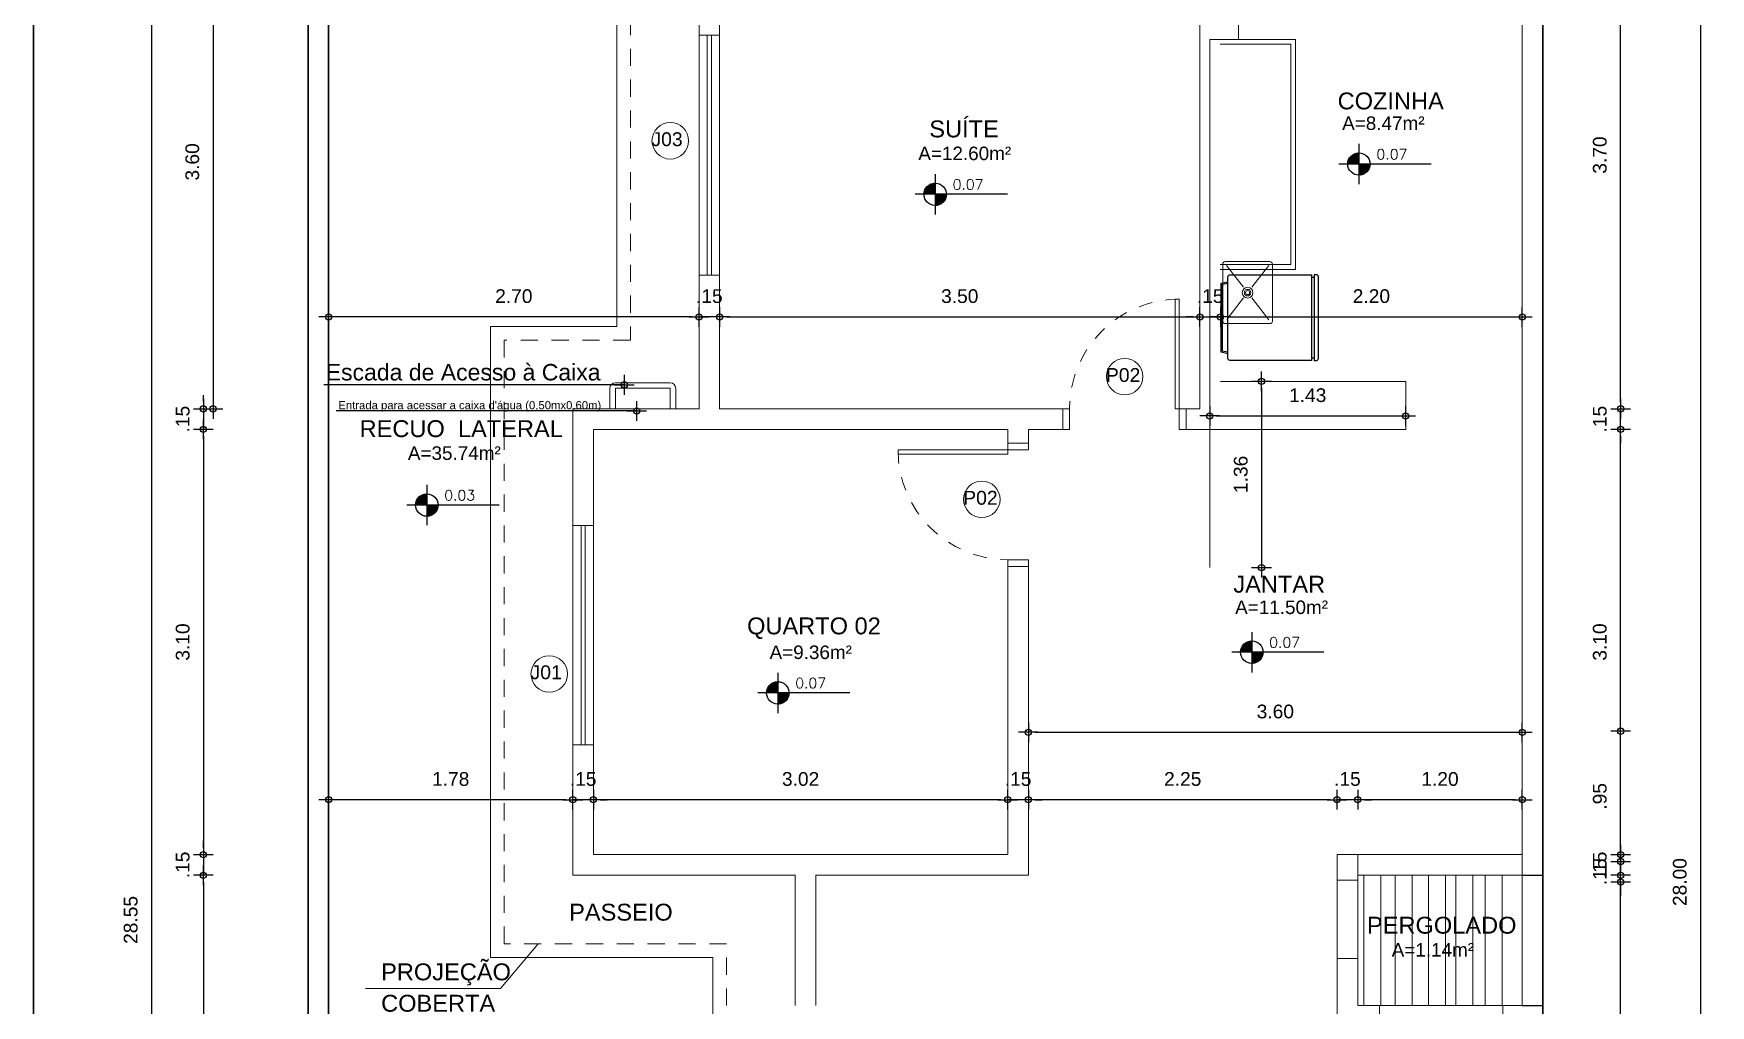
# Model space of a CAD drawing. Header units: millimetres. Extents: x 1345 to 2117, y 1214 to 1365.
# Drawn here: x 1540.12 to 1552.34, y 1279.62 to 1286.7 of the extents above; entities that cross this region are included whole.
import ezdxf

# ---------------------------------------------------------------- set-up
doc = ezdxf.new("R2010")
doc.units = ezdxf.units.MM
doc.header["$LTSCALE"] = 0.5
doc.linetypes.add('HIDDEN', pattern=[0.375, 0.25, -0.125])
doc.linetypes.add('HIDDEN2', pattern=[0.1875, 0.125, -0.0625])
for name, color, linetype in [('Cota', 8, 'Continuous'), ('COTAS', 7, 'Continuous'), ('COZINHA', 7, 'Continuous'), ('DIVERSOS', 4, 'Continuous'), ('ESQUADRIA', 3, 'Continuous'), ('MOBIL-I', 251, 'Continuous'), ('MÓVEIS', 7, 'Continuous'), ('parede', 2, 'Continuous'), ('PISO', 8, 'Continuous'), ('PORTAS', 3, 'Continuous'), ('PROJEÇÃO', 8, 'HIDDEN2'), ('texto pequeno', 3, 'Continuous'), ('TEXTO2', 3, 'Continuous'), ('TXT_0', 7, 'Continuous')]:
    doc.layers.add(name, color=color, linetype=linetype)
doc.layers.add('E-TXT-W', color=7, linetype='Continuous', lineweight=15)
doc.styles.add('ADITIVOCAD', font='ROMANS.shx')
doc.styles.add('SANSSERIF', font='sas_____.pfb', dxfattribs={"height": 1})
doc.styles.get("Standard").update_dxf_attribs({"font": 'arial.ttf'})
doc.dimstyles.new('ESCALA50', dxfattribs={"dimtxt": 0.1, "dimasz": 0.05, "dimexe": 0.18, "dimexo": 0.06, "dimgap": 0.1, "dimtad": 1, "dimzin": 4, "dimdsep": 46, "dimtxsty": 'Standard', "dimblk": 'BOLA', "dimcen": -0.06, "dimse1": 1, "dimse2": 1, "dimclrd": 7, "dimclrt": 7, "dimadec": 0, "dimazin": 0, "dimtfac": 1, "dimtix": 1, "dimtmove": 0, "dimatfit": 3, "dimldrblk": 'BOLA', "dimfxl": 0, "dimtolj": 1, "dimtzin": 4, "dimarcsym": 0})

# ---------------------------------------------------------------- blocks, each defined once
blk = doc.blocks.new('ADC_MCOZ_03')
for p, q in [((-0.294, -0.66), (-0.294, -0.68)), ((0.294, -0.66), (0.294, -0.68))]:
    blk.add_line(p, q)
for points in [[(-0.263, -0.05), (-0.252, 0), (0.252, 0), (0.262, -0.05)], [(-0.252, -0.05), (-0.244, -0.01), (0.244, -0.01), (0.252, -0.05)]]:
    blk.add_lwpolyline(points)
for points in [[(0.298, -0.05, -0.414214), (0.312, -0.064), (0.312, -0.66), (-0.312, -0.66), (-0.312, -0.064, -0.414214), (-0.298, -0.05)], [(-0.312, -0.68), (-0.312, -0.696, 0.414214), (-0.298, -0.71), (0.298, -0.71, 0.414214), (0.312, -0.696), (0.312, -0.68)]]:
    blk.add_lwpolyline(points, format="xyb", close=True)
blk = doc.blocks.new('Adc_nivelpl')
h = blk.add_hatch()
h.set_pattern_fill('_U', color=256, scale=0.005, angle=45, style=0, double=1)
h.set_pattern_definition([(45, (-5.8772514, -3.5161936), (-0.003535534, 0.003535534), []), (135, (-5.8772514, -3.5161936), (-0.003535534, -0.003535534), [])])
h.paths.add_polyline_path([(0.195, -0.087, 0.414214), (0.087, -0.195), (0.195, -0.195)])
h.paths.add_polyline_path([(0.195, -0.195), (0.195, -0.304, 0.414214), (0.304, -0.195)])
for p, q in [((0.195, 0), (0.195, -0.391)), ((0.896, -0.195), (0, -0.195))]:
    blk.add_line(p, q)
blk.add_circle((0.195, -0.195), 0.109)
at = {"flags": 8}
blk.add_attdef('NIVEL', (0.364, -0.15), '', height=0.1, dxfattribs=at)
blk = doc.blocks.new('BOLA')
for p, q in [((-1.44, 0), (1.44, 0)), ((0, -1.44), (0, 1.44))]:
    blk.add_line(p, q)
blk.add_circle((0, 0), 0.452)
blk = doc.blocks.new('*D260')
at = {"layer": 'Cota', "color": 7, "lineweight": -2, "transparency": 16777216}
blk.add_line((1551.686, 1284.016), (1551.686, 1287.616), dxfattribs=at)
at = {"layer": 'Defpoints', "color": 0, "transparency": 16777216}
for p in [(1548.77, 1287.666), (1551.686, 1287.666), (1548.77, 1283.966)]:
    blk.add_point(p, dxfattribs=at)
at = {"layer": 'Cota', "color": 7, "lineweight": -2, "transparency": 16777216, "xscale": 0.05, "yscale": 0.05, "zscale": 0.05}
for p, rotation in [((1551.686, 1287.666), 90), ((1551.686, 1283.966), 270)]:
    blk.add_blockref('BOLA', p, dxfattribs=dict(at, rotation=rotation))
at = {"layer": 'Cota', "color": 7, "transparency": 16777216, "insert": (1551.535, 1285.816), "char_height": 0.1, "attachment_point": 5, "rotation": 90}
blk.add_mtext('\\A1;3.70', dxfattribs=at)
blk = doc.blocks.new('*D261')
at = {"layer": 'Cota', "color": 7, "lineweight": -2, "transparency": 16777216}
for p, q in [((1551.686, 1284.016), (1551.686, 1284.066)), ((1551.686, 1283.816), (1551.686, 1283.966)), ((1551.686, 1283.766), (1551.686, 1283.716))]:
    blk.add_line(p, q, dxfattribs=at)
at = {"layer": 'Defpoints', "color": 0, "transparency": 16777216}
for p in [(1548.52, 1283.966), (1551.686, 1283.966), (1548.52, 1283.816)]:
    blk.add_point(p, dxfattribs=at)
at = {"layer": 'Cota', "color": 7, "lineweight": -2, "transparency": 16777216, "xscale": 0.05, "yscale": 0.05, "zscale": 0.05}
for p, rotation in [((1551.686, 1283.966), 270), ((1551.686, 1283.816), 90)]:
    blk.add_blockref('BOLA', p, dxfattribs=dict(at, rotation=rotation))
at = {"layer": 'Cota', "color": 7, "transparency": 16777216, "insert": (1551.535, 1283.891), "char_height": 0.1, "attachment_point": 5, "rotation": 90}
blk.add_mtext('\\A1;.15', dxfattribs=at)
blk = doc.blocks.new('*D228')
at = {"layer": 'Cota', "color": 7, "lineweight": -2, "transparency": 16777216}
blk.add_line((1551.686, 1280.716), (1551.686, 1281.566), dxfattribs=at)
at = {"layer": 'Defpoints', "color": 0, "transparency": 16777216}
for p in [(1550.97, 1281.616), (1551.686, 1281.616), (1550.97, 1280.666)]:
    blk.add_point(p, dxfattribs=at)
at = {"layer": 'Cota', "color": 7, "lineweight": -2, "transparency": 16777216, "xscale": 0.05, "yscale": 0.05, "zscale": 0.05}
for p, rotation in [((1551.686, 1281.616), 90), ((1551.686, 1280.666), 270)]:
    blk.add_blockref('BOLA', p, dxfattribs=dict(at, rotation=rotation))
at = {"layer": 'Cota', "color": 7, "transparency": 16777216, "insert": (1551.535, 1281.141), "char_height": 0.1, "attachment_point": 5, "rotation": 90}
blk.add_mtext('\\A1;.95', dxfattribs=at)
blk = doc.blocks.new('*D229')
at = {"layer": 'Cota', "color": 7, "lineweight": -2, "transparency": 16777216}
for p, q in [((1551.686, 1280.716), (1551.686, 1280.766)), ((1551.686, 1280.516), (1551.686, 1280.666)), ((1551.686, 1280.466), (1551.686, 1280.416))]:
    blk.add_line(p, q, dxfattribs=at)
at = {"layer": 'Defpoints', "color": 0, "transparency": 16777216}
for p in [(1550.97, 1280.666), (1551.686, 1280.666), (1550.97, 1280.516)]:
    blk.add_point(p, dxfattribs=at)
at = {"layer": 'Cota', "color": 7, "lineweight": -2, "transparency": 16777216, "xscale": 0.05, "yscale": 0.05, "zscale": 0.05}
for p, rotation in [((1551.686, 1280.666), 270), ((1551.686, 1280.516), 90)]:
    blk.add_blockref('BOLA', p, dxfattribs=dict(at, rotation=rotation))
at = {"layer": 'Cota', "color": 7, "transparency": 16777216, "insert": (1551.535, 1280.591), "char_height": 0.1, "attachment_point": 5, "rotation": 90}
blk.add_mtext('\\A1;.15', dxfattribs=at)
blk = doc.blocks.new('*D262')
at = {"layer": 'Cota', "color": 7, "lineweight": -2, "transparency": 16777216}
blk.add_line((1551.686, 1277.116), (1551.686, 1280.466), dxfattribs=at)
at = {"layer": 'Defpoints', "color": 0, "transparency": 16777216}
for p in [(1550.97, 1280.516), (1551.686, 1280.516), (1550.97, 1277.066)]:
    blk.add_point(p, dxfattribs=at)
at = {"layer": 'Cota', "color": 7, "lineweight": -2, "transparency": 16777216, "xscale": 0.05, "yscale": 0.05, "zscale": 0.05}
for p, rotation in [((1551.686, 1280.516), 90), ((1551.686, 1277.066), 270)]:
    blk.add_blockref('BOLA', p, dxfattribs=dict(at, rotation=rotation))
at = {"layer": 'Cota', "color": 7, "transparency": 16777216, "insert": (1551.535, 1278.791), "char_height": 0.1, "attachment_point": 5, "rotation": 90}
blk.add_mtext('\\A1;3.45', dxfattribs=at)
blk = doc.blocks.new('*D265')
at = {"layer": 'COTAS', "color": 7, "lineweight": -2, "transparency": 16777216}
blk.add_line((1549.069, 1284.116), (1549.069, 1282.859), dxfattribs=at)
at = {"layer": 'Defpoints', "color": 0, "transparency": 16777216}
for p in [(1548.77, 1284.166), (1548.692, 1282.809), (1549.069, 1282.809)]:
    blk.add_point(p, dxfattribs=at)
at = {"layer": 'COTAS', "color": 7, "lineweight": -2, "transparency": 16777216, "xscale": 0.05, "yscale": 0.05, "zscale": 0.05}
for p, rotation in [((1549.069, 1284.166), 90), ((1549.069, 1282.809), 270)]:
    blk.add_blockref('BOLA', p, dxfattribs=dict(at, rotation=rotation))
at = {"layer": 'COTAS', "color": 7, "lineweight": 15, "transparency": 16777216, "insert": (1548.918, 1283.488), "char_height": 0.1, "attachment_point": 5, "rotation": 90}
blk.add_mtext('\\A1;1.36', dxfattribs=at)
blk = doc.blocks.new('*D266')
at = {"layer": 'COTAS', "color": 7, "lineweight": -2, "transparency": 16777216}
blk.add_line((1548.742, 1283.914), (1550.07, 1283.914), dxfattribs=at)
at = {"layer": 'Defpoints', "color": 0, "transparency": 16777216}
for p in [(1550.12, 1283.914), (1550.12, 1283.816), (1548.692, 1282.809)]:
    blk.add_point(p, dxfattribs=at)
at = {"layer": 'COTAS', "color": 7, "lineweight": -2, "transparency": 16777216, "xscale": 0.05, "yscale": 0.05, "zscale": 0.05, "rotation": 180}
blk.add_blockref('BOLA', (1548.692, 1283.914), dxfattribs=at)
at = {"layer": 'COTAS', "color": 7, "lineweight": -2, "transparency": 16777216, "xscale": 0.05, "yscale": 0.05, "zscale": 0.05}
blk.add_blockref('BOLA', (1550.12, 1283.914), dxfattribs=at)
at = {"layer": 'COTAS', "color": 7, "lineweight": 15, "transparency": 16777216, "insert": (1549.406, 1284.065), "char_height": 0.1, "attachment_point": 5}
blk.add_mtext('\\A1;1.43', dxfattribs=at)
blk = doc.blocks.new('*D238')
at = {"layer": 'Cota', "color": 7, "lineweight": -2, "transparency": 16777216}
blk.add_line((1541.428, 1287.516), (1541.428, 1284.016), dxfattribs=at)
at = {"layer": 'Defpoints', "color": 0, "transparency": 16777216}
for p in [(1544.753, 1287.566), (1541.428, 1283.966), (1543.683, 1283.966)]:
    blk.add_point(p, dxfattribs=at)
at = {"layer": 'Cota', "color": 7, "lineweight": -2, "transparency": 16777216, "xscale": 0.05, "yscale": 0.05, "zscale": 0.05}
for p, rotation in [((1541.428, 1287.566), 90), ((1541.428, 1283.966), 270)]:
    blk.add_blockref('BOLA', p, dxfattribs=dict(at, rotation=rotation))
at = {"layer": 'Cota', "color": 7, "transparency": 16777216, "insert": (1541.277, 1285.766), "char_height": 0.1, "attachment_point": 5, "rotation": 90}
blk.add_mtext('\\A1;3.60', dxfattribs=at)
blk = doc.blocks.new('*D239')
at = {"layer": 'Cota', "color": 7, "lineweight": -2, "transparency": 16777216}
for p, q in [((1541.358, 1284.016), (1541.358, 1284.066)), ((1541.358, 1283.966), (1541.358, 1283.816)), ((1541.358, 1283.766), (1541.358, 1283.716))]:
    blk.add_line(p, q, dxfattribs=at)
at = {"layer": 'Defpoints', "color": 0, "transparency": 16777216}
for p in [(1543.683, 1283.966), (1541.358, 1283.816), (1543.833, 1283.816)]:
    blk.add_point(p, dxfattribs=at)
at = {"layer": 'Cota', "color": 7, "lineweight": -2, "transparency": 16777216, "xscale": 0.05, "yscale": 0.05, "zscale": 0.05}
for p, rotation in [((1541.358, 1283.966), 270), ((1541.358, 1283.816), 90)]:
    blk.add_blockref('BOLA', p, dxfattribs=dict(at, rotation=rotation))
at = {"layer": 'Cota', "color": 7, "transparency": 16777216, "insert": (1541.207, 1283.891), "char_height": 0.1, "attachment_point": 5, "rotation": 90}
blk.add_mtext('\\A1;.15', dxfattribs=at)
blk = doc.blocks.new('*D240')
at = {"layer": 'Cota', "color": 7, "lineweight": -2, "transparency": 16777216}
blk.add_line((1541.358, 1283.766), (1541.358, 1280.766), dxfattribs=at)
at = {"layer": 'Defpoints', "color": 0, "transparency": 16777216}
for p in [(1543.833, 1283.816), (1541.358, 1280.716), (1543.833, 1280.716)]:
    blk.add_point(p, dxfattribs=at)
at = {"layer": 'Cota', "color": 7, "lineweight": -2, "transparency": 16777216, "xscale": 0.05, "yscale": 0.05, "zscale": 0.05}
for p, rotation in [((1541.358, 1283.816), 90), ((1541.358, 1280.716), 270)]:
    blk.add_blockref('BOLA', p, dxfattribs=dict(at, rotation=rotation))
at = {"layer": 'Cota', "color": 7, "transparency": 16777216, "insert": (1541.207, 1282.266), "char_height": 0.1, "attachment_point": 5, "rotation": 90}
blk.add_mtext('\\A1;3.10', dxfattribs=at)
blk = doc.blocks.new('*D241')
at = {"layer": 'Cota', "color": 7, "lineweight": -2, "transparency": 16777216}
for p, q in [((1541.358, 1280.766), (1541.358, 1280.816)), ((1541.358, 1280.716), (1541.358, 1280.566)), ((1541.358, 1280.516), (1541.358, 1280.466))]:
    blk.add_line(p, q, dxfattribs=at)
at = {"layer": 'Defpoints', "color": 0, "transparency": 16777216}
for p in [(1543.833, 1280.716), (1541.358, 1280.566), (1543.683, 1280.566)]:
    blk.add_point(p, dxfattribs=at)
at = {"layer": 'Cota', "color": 7, "lineweight": -2, "transparency": 16777216, "xscale": 0.05, "yscale": 0.05, "zscale": 0.05}
for p, rotation in [((1541.358, 1280.716), 270), ((1541.358, 1280.566), 90)]:
    blk.add_blockref('BOLA', p, dxfattribs=dict(at, rotation=rotation))
at = {"layer": 'Cota', "color": 7, "transparency": 16777216, "insert": (1541.207, 1280.641), "char_height": 0.1, "attachment_point": 5, "rotation": 90}
blk.add_mtext('\\A1;.15', dxfattribs=at)
blk = doc.blocks.new('*D242')
at = {"layer": 'Cota', "color": 7, "lineweight": -2, "transparency": 16777216}
blk.add_line((1541.358, 1280.516), (1541.358, 1277.116), dxfattribs=at)
at = {"layer": 'Defpoints', "color": 0, "transparency": 16777216}
for p in [(1543.683, 1280.566), (1541.358, 1277.066), (1545.453, 1277.066)]:
    blk.add_point(p, dxfattribs=at)
at = {"layer": 'Cota', "color": 7, "lineweight": -2, "transparency": 16777216, "xscale": 0.05, "yscale": 0.05, "zscale": 0.05}
for p, rotation in [((1541.358, 1280.566), 90), ((1541.358, 1277.066), 270)]:
    blk.add_blockref('BOLA', p, dxfattribs=dict(at, rotation=rotation))
at = {"layer": 'Cota', "color": 7, "transparency": 16777216, "insert": (1541.207, 1278.816), "char_height": 0.1, "attachment_point": 5, "rotation": 90}
blk.add_mtext('\\A1;3.50', dxfattribs=at)
blk = doc.blocks.new('*D284')
at = {"layer": 'Cota', "color": 7, "lineweight": -2, "transparency": 16777216}
blk.add_line((1550.92, 1281.116), (1549.82, 1281.116), dxfattribs=at)
at = {"layer": 'Defpoints', "color": 0, "transparency": 16777216}
for p in [(1549.77, 1281.116), (1549.77, 1280.716), (1550.97, 1280.716)]:
    blk.add_point(p, dxfattribs=at)
at = {"layer": 'Cota', "color": 7, "lineweight": -2, "transparency": 16777216, "xscale": 0.05, "yscale": 0.05, "zscale": 0.05, "rotation": 180}
blk.add_blockref('BOLA', (1549.77, 1281.116), dxfattribs=at)
at = {"layer": 'Cota', "color": 7, "lineweight": -2, "transparency": 16777216, "xscale": 0.05, "yscale": 0.05, "zscale": 0.05}
blk.add_blockref('BOLA', (1550.97, 1281.116), dxfattribs=at)
at = {"layer": 'Cota', "color": 7, "transparency": 16777216, "insert": (1550.37, 1281.267), "char_height": 0.1, "attachment_point": 5}
blk.add_mtext('\\A1;1.20', dxfattribs=at)
blk = doc.blocks.new('*D285')
at = {"layer": 'Cota', "color": 7, "lineweight": -2, "transparency": 16777216}
for p, q in [((1549.57, 1281.116), (1549.52, 1281.116)), ((1549.77, 1281.116), (1549.62, 1281.116)), ((1549.82, 1281.116), (1549.87, 1281.116))]:
    blk.add_line(p, q, dxfattribs=at)
at = {"layer": 'Defpoints', "color": 0, "transparency": 16777216}
for p in [(1549.62, 1281.116), (1549.62, 1280.716), (1549.77, 1280.716)]:
    blk.add_point(p, dxfattribs=at)
at = {"layer": 'Cota', "color": 7, "lineweight": -2, "transparency": 16777216, "xscale": 0.05, "yscale": 0.05, "zscale": 0.05}
blk.add_blockref('BOLA', (1549.62, 1281.116), dxfattribs=at)
at = {"layer": 'Cota', "color": 7, "lineweight": -2, "transparency": 16777216, "xscale": 0.05, "yscale": 0.05, "zscale": 0.05, "rotation": 180}
blk.add_blockref('BOLA', (1549.77, 1281.116), dxfattribs=at)
at = {"layer": 'Cota', "color": 7, "transparency": 16777216, "insert": (1549.695, 1281.267), "char_height": 0.1, "attachment_point": 5}
blk.add_mtext('\\A1;.15', dxfattribs=at)
blk = doc.blocks.new('*D286')
at = {"layer": 'Cota', "color": 7, "lineweight": -2, "transparency": 16777216}
blk.add_line((1549.57, 1281.116), (1547.42, 1281.116), dxfattribs=at)
at = {"layer": 'Defpoints', "color": 0, "transparency": 16777216}
for p in [(1547.37, 1281.116), (1549.62, 1280.716), (1547.37, 1280.566)]:
    blk.add_point(p, dxfattribs=at)
at = {"layer": 'Cota', "color": 7, "lineweight": -2, "transparency": 16777216, "xscale": 0.05, "yscale": 0.05, "zscale": 0.05, "rotation": 180}
blk.add_blockref('BOLA', (1547.37, 1281.116), dxfattribs=at)
at = {"layer": 'Cota', "color": 7, "lineweight": -2, "transparency": 16777216, "xscale": 0.05, "yscale": 0.05, "zscale": 0.05}
blk.add_blockref('BOLA', (1549.62, 1281.116), dxfattribs=at)
at = {"layer": 'Cota', "color": 7, "transparency": 16777216, "insert": (1548.495, 1281.267), "char_height": 0.1, "attachment_point": 5}
blk.add_mtext('\\A1;2.25', dxfattribs=at)
blk = doc.blocks.new('*D287')
at = {"layer": 'Cota', "color": 7, "lineweight": -2, "transparency": 16777216}
for p, q in [((1547.17, 1281.116), (1547.12, 1281.116)), ((1547.37, 1281.116), (1547.22, 1281.116)), ((1547.42, 1281.116), (1547.47, 1281.116))]:
    blk.add_line(p, q, dxfattribs=at)
at = {"layer": 'Defpoints', "color": 0, "transparency": 16777216}
for p in [(1547.22, 1281.116), (1547.22, 1280.716), (1547.37, 1280.566)]:
    blk.add_point(p, dxfattribs=at)
at = {"layer": 'Cota', "color": 7, "lineweight": -2, "transparency": 16777216, "xscale": 0.05, "yscale": 0.05, "zscale": 0.05}
blk.add_blockref('BOLA', (1547.22, 1281.116), dxfattribs=at)
at = {"layer": 'Cota', "color": 7, "lineweight": -2, "transparency": 16777216, "xscale": 0.05, "yscale": 0.05, "zscale": 0.05, "rotation": 180}
blk.add_blockref('BOLA', (1547.37, 1281.116), dxfattribs=at)
at = {"layer": 'Cota', "color": 7, "transparency": 16777216, "insert": (1547.295, 1281.267), "char_height": 0.1, "attachment_point": 5}
blk.add_mtext('\\A1;.15', dxfattribs=at)
blk = doc.blocks.new('*D288')
at = {"layer": 'Cota', "color": 7, "lineweight": -2, "transparency": 16777216}
blk.add_line((1547.17, 1281.116), (1544.25, 1281.116), dxfattribs=at)
at = {"layer": 'Defpoints', "color": 0, "transparency": 16777216}
for p in [(1544.2, 1281.116), (1544.2, 1280.716), (1547.22, 1280.716)]:
    blk.add_point(p, dxfattribs=at)
at = {"layer": 'Cota', "color": 7, "lineweight": -2, "transparency": 16777216, "xscale": 0.05, "yscale": 0.05, "zscale": 0.05, "rotation": 180}
blk.add_blockref('BOLA', (1544.2, 1281.116), dxfattribs=at)
at = {"layer": 'Cota', "color": 7, "lineweight": -2, "transparency": 16777216, "xscale": 0.05, "yscale": 0.05, "zscale": 0.05}
blk.add_blockref('BOLA', (1547.22, 1281.116), dxfattribs=at)
at = {"layer": 'Cota', "color": 7, "transparency": 16777216, "insert": (1545.71, 1281.267), "char_height": 0.1, "attachment_point": 5}
blk.add_mtext('\\A1;3.02', dxfattribs=at)
blk = doc.blocks.new('*D252')
at = {"layer": 'Cota', "color": 7, "lineweight": -2, "transparency": 16777216}
for p, q in [((1544, 1281.116), (1543.95, 1281.116)), ((1544.2, 1281.116), (1544.05, 1281.116)), ((1544.25, 1281.116), (1544.3, 1281.116))]:
    blk.add_line(p, q, dxfattribs=at)
at = {"layer": 'Defpoints', "color": 0, "transparency": 16777216}
for p in [(1544.05, 1281.116), (1544.2, 1280.716), (1544.05, 1280.566)]:
    blk.add_point(p, dxfattribs=at)
at = {"layer": 'Cota', "color": 7, "lineweight": -2, "transparency": 16777216, "xscale": 0.05, "yscale": 0.05, "zscale": 0.05}
blk.add_blockref('BOLA', (1544.05, 1281.116), dxfattribs=at)
at = {"layer": 'Cota', "color": 7, "lineweight": -2, "transparency": 16777216, "xscale": 0.05, "yscale": 0.05, "zscale": 0.05, "rotation": 180}
blk.add_blockref('BOLA', (1544.2, 1281.116), dxfattribs=at)
at = {"layer": 'Cota', "color": 7, "transparency": 16777216, "insert": (1544.125, 1281.267), "char_height": 0.1, "attachment_point": 5}
blk.add_mtext('\\A1;.15', dxfattribs=at)
blk = doc.blocks.new('*D253')
at = {"layer": 'Cota', "color": 7, "lineweight": -2, "transparency": 16777216}
blk.add_line((1544, 1281.116), (1542.32, 1281.116), dxfattribs=at)
at = {"layer": 'Defpoints', "color": 0, "transparency": 16777216}
for p in [(1542.27, 1281.116), (1544.05, 1280.566), (1542.27, 1280.018)]:
    blk.add_point(p, dxfattribs=at)
at = {"layer": 'Cota', "color": 7, "lineweight": -2, "transparency": 16777216, "xscale": 0.05, "yscale": 0.05, "zscale": 0.05, "rotation": 180}
blk.add_blockref('BOLA', (1542.27, 1281.116), dxfattribs=at)
at = {"layer": 'Cota', "color": 7, "lineweight": -2, "transparency": 16777216, "xscale": 0.05, "yscale": 0.05, "zscale": 0.05}
blk.add_blockref('BOLA', (1544.05, 1281.116), dxfattribs=at)
at = {"layer": 'Cota', "color": 7, "transparency": 16777216, "insert": (1543.16, 1281.267), "char_height": 0.1, "attachment_point": 5}
blk.add_mtext('\\A1;1.78', dxfattribs=at)
blk = doc.blocks.new('*D254')
at = {"layer": 'Cota', "color": 7, "lineweight": -2, "transparency": 16777216}
blk.add_line((1545.17, 1284.636), (1548.57, 1284.636), dxfattribs=at)
at = {"layer": 'Defpoints', "color": 0, "transparency": 16777216}
for p in [(1548.62, 1284.636), (1545.12, 1283.709), (1548.62, 1283.709)]:
    blk.add_point(p, dxfattribs=at)
at = {"layer": 'Cota', "color": 7, "lineweight": -2, "transparency": 16777216, "xscale": 0.05, "yscale": 0.05, "zscale": 0.05, "rotation": 180}
blk.add_blockref('BOLA', (1545.12, 1284.636), dxfattribs=at)
at = {"layer": 'Cota', "color": 7, "lineweight": -2, "transparency": 16777216, "xscale": 0.05, "yscale": 0.05, "zscale": 0.05}
blk.add_blockref('BOLA', (1548.62, 1284.636), dxfattribs=at)
at = {"layer": 'Cota', "color": 7, "transparency": 16777216, "insert": (1546.87, 1284.787), "char_height": 0.1, "attachment_point": 5}
blk.add_mtext('\\A1;3.50', dxfattribs=at)
blk = doc.blocks.new('*D255')
at = {"layer": 'Cota', "color": 7, "lineweight": -2, "transparency": 16777216}
for p, q in [((1548.57, 1284.636), (1548.52, 1284.636)), ((1548.62, 1284.636), (1548.77, 1284.636)), ((1548.82, 1284.636), (1548.87, 1284.636))]:
    blk.add_line(p, q, dxfattribs=at)
at = {"layer": 'Defpoints', "color": 0, "transparency": 16777216}
for p in [(1548.77, 1284.636), (1548.77, 1283.909), (1548.62, 1283.709)]:
    blk.add_point(p, dxfattribs=at)
at = {"layer": 'Cota', "color": 7, "lineweight": -2, "transparency": 16777216, "xscale": 0.05, "yscale": 0.05, "zscale": 0.05}
blk.add_blockref('BOLA', (1548.62, 1284.636), dxfattribs=at)
at = {"layer": 'Cota', "color": 7, "lineweight": -2, "transparency": 16777216, "xscale": 0.05, "yscale": 0.05, "zscale": 0.05, "rotation": 180}
blk.add_blockref('BOLA', (1548.77, 1284.636), dxfattribs=at)
at = {"layer": 'Cota', "color": 7, "transparency": 16777216, "insert": (1548.695, 1284.787), "char_height": 0.1, "attachment_point": 5}
blk.add_mtext('\\A1;.15', dxfattribs=at)
blk = doc.blocks.new('*D256')
at = {"layer": 'Cota', "color": 7, "lineweight": -2, "transparency": 16777216}
blk.add_line((1548.82, 1284.636), (1550.92, 1284.636), dxfattribs=at)
at = {"layer": 'Defpoints', "color": 0, "transparency": 16777216}
for p in [(1550.97, 1287.409), (1550.97, 1284.636), (1548.77, 1283.909)]:
    blk.add_point(p, dxfattribs=at)
at = {"layer": 'Cota', "color": 7, "lineweight": -2, "transparency": 16777216, "xscale": 0.05, "yscale": 0.05, "zscale": 0.05, "rotation": 180}
blk.add_blockref('BOLA', (1548.77, 1284.636), dxfattribs=at)
at = {"layer": 'Cota', "color": 7, "lineweight": -2, "transparency": 16777216, "xscale": 0.05, "yscale": 0.05, "zscale": 0.05}
blk.add_blockref('BOLA', (1550.97, 1284.636), dxfattribs=at)
at = {"layer": 'Cota', "color": 7, "transparency": 16777216, "insert": (1549.87, 1284.787), "char_height": 0.1, "attachment_point": 5}
blk.add_mtext('\\A1;2.20', dxfattribs=at)
blk = doc.blocks.new('*D289')
at = {"layer": 'Cota', "color": 7, "lineweight": -2, "transparency": 16777216}
blk.add_line((1547.42, 1281.608), (1550.92, 1281.608), dxfattribs=at)
at = {"layer": 'Defpoints', "color": 0, "transparency": 16777216}
for p in [(1550.97, 1281.608), (1550.97, 1280.716), (1547.37, 1280.566)]:
    blk.add_point(p, dxfattribs=at)
at = {"layer": 'Cota', "color": 7, "lineweight": -2, "transparency": 16777216, "xscale": 0.05, "yscale": 0.05, "zscale": 0.05, "rotation": 180}
blk.add_blockref('BOLA', (1547.37, 1281.608), dxfattribs=at)
at = {"layer": 'Cota', "color": 7, "lineweight": -2, "transparency": 16777216, "xscale": 0.05, "yscale": 0.05, "zscale": 0.05}
blk.add_blockref('BOLA', (1550.97, 1281.608), dxfattribs=at)
at = {"layer": 'Cota', "color": 7, "transparency": 16777216, "insert": (1549.17, 1281.759), "char_height": 0.1, "attachment_point": 5}
blk.add_mtext('\\A1;3.60', dxfattribs=at)
blk = doc.blocks.new('*D257')
at = {"layer": 'Cota', "color": 7, "lineweight": -2, "transparency": 16777216}
blk.add_line((1540.979, 1294.466), (1540.979, 1266.014), dxfattribs=at)
at = {"layer": 'Defpoints', "color": 0, "transparency": 16777216}
for p in [(1542.186, 1294.516), (1540.979, 1265.964), (1542.12, 1265.964)]:
    blk.add_point(p, dxfattribs=at)
at = {"layer": 'Cota', "color": 7, "lineweight": -2, "transparency": 16777216, "xscale": 0.05, "yscale": 0.05, "zscale": 0.05}
for p, rotation in [((1540.979, 1294.516), 90), ((1540.979, 1265.964), 270)]:
    blk.add_blockref('BOLA', p, dxfattribs=dict(at, rotation=rotation))
at = {"layer": 'Cota', "color": 7, "transparency": 16777216, "insert": (1540.828, 1280.24), "char_height": 0.1, "attachment_point": 5, "rotation": 90}
blk.add_mtext('\\A1;28.55', dxfattribs=at)
blk = doc.blocks.new('*D293')
at = {"layer": 'Cota', "color": 7, "lineweight": -2, "transparency": 16777216}
blk.add_line((1552.269, 1294.466), (1552.269, 1266.566), dxfattribs=at)
at = {"layer": 'Defpoints', "color": 0, "transparency": 16777216}
for p in [(1551.12, 1294.516), (1551.12, 1266.516), (1552.269, 1266.516)]:
    blk.add_point(p, dxfattribs=at)
at = {"layer": 'Cota', "color": 7, "lineweight": -2, "transparency": 16777216, "xscale": 0.05, "yscale": 0.05, "zscale": 0.05}
for p, rotation in [((1552.269, 1294.516), 90), ((1552.269, 1266.516), 270)]:
    blk.add_blockref('BOLA', p, dxfattribs=dict(at, rotation=rotation))
at = {"layer": 'Cota', "color": 7, "transparency": 16777216, "insert": (1552.118, 1280.516), "char_height": 0.1, "attachment_point": 5, "rotation": 90}
blk.add_mtext('\\A1;28.00', dxfattribs=at)
blk = doc.blocks.new('*D294')
at = {"layer": 'Cota', "color": 7, "lineweight": -2, "transparency": 16777216}
for p, q in [((1551.686, 1280.766), (1551.686, 1280.816)), ((1551.686, 1280.566), (1551.686, 1280.716)), ((1551.686, 1280.516), (1551.686, 1280.466))]:
    blk.add_line(p, q, dxfattribs=at)
at = {"layer": 'Defpoints', "color": 0, "transparency": 16777216}
for p in [(1550.97, 1280.716), (1551.686, 1280.716), (1551.12, 1280.566)]:
    blk.add_point(p, dxfattribs=at)
at = {"layer": 'Cota', "color": 7, "lineweight": -2, "transparency": 16777216, "xscale": 0.05, "yscale": 0.05, "zscale": 0.05}
for p, rotation in [((1551.686, 1280.716), 270), ((1551.686, 1280.566), 90)]:
    blk.add_blockref('BOLA', p, dxfattribs=dict(at, rotation=rotation))
at = {"layer": 'Cota', "color": 7, "transparency": 16777216, "insert": (1551.535, 1280.641), "char_height": 0.1, "attachment_point": 5, "rotation": 90}
blk.add_mtext('\\A1;.15', dxfattribs=at)
blk = doc.blocks.new('*D295')
at = {"layer": 'Cota', "color": 7, "lineweight": -2, "transparency": 16777216}
blk.add_line((1551.686, 1280.766), (1551.686, 1283.766), dxfattribs=at)
at = {"layer": 'Defpoints', "color": 0, "transparency": 16777216}
for p in [(1550.12, 1283.816), (1551.686, 1283.816), (1550.97, 1280.716)]:
    blk.add_point(p, dxfattribs=at)
at = {"layer": 'Cota', "color": 7, "lineweight": -2, "transparency": 16777216, "xscale": 0.05, "yscale": 0.05, "zscale": 0.05}
for p, rotation in [((1551.686, 1283.816), 90), ((1551.686, 1280.716), 270)]:
    blk.add_blockref('BOLA', p, dxfattribs=dict(at, rotation=rotation))
at = {"layer": 'Cota', "color": 7, "transparency": 16777216, "insert": (1551.535, 1282.266), "char_height": 0.1, "attachment_point": 5, "rotation": 90}
blk.add_mtext('\\A1;3.10', dxfattribs=at)
blk = doc.blocks.new('*D258')
at = {"color": 7, "lineweight": -2, "transparency": 16777216}
for p, q in [((1544.92, 1284.636), (1544.87, 1284.636)), ((1545.12, 1284.636), (1544.97, 1284.636)), ((1545.17, 1284.636), (1545.22, 1284.636))]:
    blk.add_line(p, q, dxfattribs=at)
at = {"layer": 'Defpoints', "color": 0, "transparency": 16777216}
for p in [(1544.97, 1284.684), (1544.97, 1284.636), (1545.12, 1283.709)]:
    blk.add_point(p, dxfattribs=at)
at = {"color": 7, "lineweight": -2, "transparency": 16777216, "xscale": 0.05, "yscale": 0.05, "zscale": 0.05}
blk.add_blockref('BOLA', (1544.97, 1284.636), dxfattribs=at)
at = {"color": 7, "lineweight": -2, "transparency": 16777216, "xscale": 0.05, "yscale": 0.05, "zscale": 0.05, "rotation": 180}
blk.add_blockref('BOLA', (1545.12, 1284.636), dxfattribs=at)
at = {"color": 7, "transparency": 16777216, "insert": (1545.045, 1284.787), "char_height": 0.1, "attachment_point": 5}
blk.add_mtext('\\A1;.15', dxfattribs=at)
blk = doc.blocks.new('*D259')
at = {"color": 7, "lineweight": -2, "transparency": 16777216}
blk.add_line((1544.92, 1284.636), (1542.32, 1284.636), dxfattribs=at)
at = {"layer": 'Defpoints', "color": 0, "transparency": 16777216}
for p in [(1542.27, 1284.687), (1542.27, 1284.636), (1544.97, 1284.684)]:
    blk.add_point(p, dxfattribs=at)
at = {"color": 7, "lineweight": -2, "transparency": 16777216, "xscale": 0.05, "yscale": 0.05, "zscale": 0.05, "rotation": 180}
blk.add_blockref('BOLA', (1542.27, 1284.636), dxfattribs=at)
at = {"color": 7, "lineweight": -2, "transparency": 16777216, "xscale": 0.05, "yscale": 0.05, "zscale": 0.05}
blk.add_blockref('BOLA', (1544.97, 1284.636), dxfattribs=at)
at = {"color": 7, "transparency": 16777216, "insert": (1543.62, 1284.787), "char_height": 0.1, "attachment_point": 5}
blk.add_mtext('\\A1;2.70', dxfattribs=at)

msp = doc.modelspace()

# ---------------------------------------------------------------- linework, layer by layer
at = {"layer": 'COZINHA'}
for p, q in [((1550.97, 1280.566), (1551.12, 1280.566)), ((1550.97, 1279.616), (1551.12, 1279.616))]:
    msp.add_line(p, q, dxfattribs=at)
at = {"layer": 'DIVERSOS', "lineweight": 15}
for p, q in [((1544.97, 1284.941), (1544.97, 1286.691)), ((1545.12, 1284.941), (1545.12, 1286.691)), ((1544.05, 1283.116), (1544.05, 1281.516)), ((1544.2, 1283.116), (1544.2, 1281.516)), ((1549.929, 1279.616), (1550.829, 1279.616))]:
    msp.add_line(p, q, dxfattribs=at)
at = {"layer": 'E-TXT-W', "color": 8}
for p, q in [((1549.816, 1280.566), (1549.816, 1279.616)), ((1549.94, 1280.566), (1549.94, 1279.616)), ((1550.043, 1280.566), (1550.043, 1279.616)), ((1550.166, 1280.566), (1550.166, 1279.616)), ((1550.286, 1280.566), (1550.286, 1279.616)), ((1550.409, 1280.566), (1550.409, 1279.616)), ((1550.486, 1280.566), (1550.486, 1279.616)), ((1550.61, 1280.566), (1550.61, 1279.616)), ((1550.7, 1280.566), (1550.7, 1279.616)), ((1550.824, 1280.566), (1550.824, 1279.616))]:
    msp.add_line(p, q, dxfattribs=at)
at = {"layer": 'E-TXT-W'}
for p, q in [((1543.797, 1280.066), (1543.523, 1279.74)), ((1543.523, 1279.74), (1542.539, 1279.74))]:
    msp.add_line(p, q, dxfattribs=at)
at = {"layer": 'ESQUADRIA', "lineweight": 15}
for p, q in [((1545.03, 1284.941), (1545.03, 1286.691)), ((1545.06, 1284.941), (1545.06, 1286.691)), ((1544.11, 1283.116), (1544.11, 1281.516)), ((1544.14, 1283.116), (1544.14, 1281.516))]:
    msp.add_line(p, q, dxfattribs=at)
at = {"layer": 'ESQUADRIA', "lineweight": 18}
for p, q in [((1544.32, 1283.966), (1544.32, 1284.116)), ((1544.36, 1284.156), (1544.76, 1284.156)), ((1544.36, 1283.966), (1544.36, 1284.116)), ((1544.36, 1284.116), (1544.76, 1284.116)), ((1544.76, 1284.116), (1544.76, 1283.966)), ((1544.8, 1284.116), (1544.8, 1283.966))]:
    msp.add_line(p, q, dxfattribs=at)
for centre, start, end in [((1544.36, 1284.116), 90, 180), ((1544.76, 1284.116), 0, 90)]:
    msp.add_arc(centre, 0.04, start, end, dxfattribs=at)
at = {"layer": 'MOBIL-I', "lineweight": 15}
for p, q in [((1549.318, 1286.659), (1548.768, 1286.659)), ((1549.283, 1286.624), (1548.768, 1286.624)), ((1549.283, 1286.624), (1549.283, 1285.017)), ((1549.318, 1286.659), (1549.318, 1284.982)), ((1549.283, 1285.017), (1548.768, 1285.017)), ((1549.318, 1284.982), (1548.768, 1284.982)), ((1548.814, 1285.012), (1548.938, 1284.852)), ((1548.998, 1284.852), (1549.122, 1285.012)), ((1548.816, 1284.617), (1548.938, 1284.775)), ((1548.998, 1284.775), (1549.122, 1284.614))]:
    msp.add_line(p, q, dxfattribs=at)
msp.add_lwpolyline([(1548.787, 1284.863), (1548.787, 1285.021, -0.414214), (1548.805, 1285.039), (1549.131, 1285.039, -0.414214), (1549.149, 1285.021), (1549.149, 1284.605, -0.414214), (1549.131, 1284.587), (1548.805, 1284.587, -0.414214), (1548.787, 1284.605), (1548.787, 1284.863)], format="xyb", dxfattribs=at)
for radius in [0.0391, 0.024, 0.0147]:
    msp.add_circle((1548.968, 1284.813), radius, dxfattribs=at)
at = {"layer": 'MÓVEIS', "lineweight": 15}
for p, q in [((1550.12, 1284.166), (1548.77, 1284.166)), ((1550.12, 1283.816), (1550.12, 1284.166)), ((1548.77, 1283.816), (1550.12, 1283.816))]:
    msp.add_line(p, q, dxfattribs=at)
at = {"layer": 'parede', "color": 8, "lineweight": 30}
for p, q in [((1540.12, 1294.516), (1540.12, 1258.89)), ((1542.12, 1291.516), (1542.12, 1261.517))]:
    msp.add_line(p, q, dxfattribs=at)
at = {"layer": 'parede', "lineweight": 30}
for p, q in [((1551.12, 1266.516), (1551.12, 1294.516)), ((1540.12, 1291.516), (1540.12, 1258.89)), ((1542.12, 1291.516), (1542.12, 1265.964)), ((1542.27, 1291.516), (1542.27, 1266.474))]:
    msp.add_line(p, q, dxfattribs=at)
at = {"layer": 'parede', "lineweight": 15}
for p, q in [((1548.62, 1290.216), (1548.62, 1283.966)), ((1544.97, 1289.416), (1544.97, 1286.691)), ((1550.97, 1287.666), (1550.97, 1279.616)), ((1545.12, 1287.566), (1545.12, 1286.691)), ((1548.902, 1286.809), (1548.902, 1286.659)), ((1545.12, 1286.691), (1544.97, 1286.691)), ((1548.692, 1286.659), (1548.692, 1282.959)), ((1549.109, 1286.659), (1548.692, 1286.659)), ((1548.842, 1286.659), (1548.692, 1286.659)), ((1544.97, 1284.941), (1544.97, 1283.966)), ((1545.12, 1284.941), (1544.97, 1284.941)), ((1545.12, 1283.966), (1545.12, 1284.941)), ((1545.12, 1284.941), (1545.12, 1283.966)), ((1544.05, 1283.116), (1544.05, 1283.966)), ((1544.97, 1283.966), (1544.05, 1283.966)), ((1547.62, 1283.966), (1545.12, 1283.966)), ((1547.62, 1283.966), (1547.62, 1283.816)), ((1548.62, 1283.966), (1548.52, 1283.966)), ((1548.52, 1283.966), (1548.52, 1283.816)), ((1544.2, 1283.116), (1544.2, 1283.816)), ((1547.22, 1283.816), (1544.2, 1283.816)), ((1547.22, 1283.816), (1547.22, 1283.716)), ((1547.37, 1283.816), (1547.37, 1283.716)), ((1547.62, 1283.816), (1547.37, 1283.816)), ((1548.77, 1283.816), (1548.52, 1283.816)), ((1547.22, 1283.716), (1547.37, 1283.716)), ((1544.05, 1283.116), (1544.2, 1283.116)), ((1548.692, 1282.959), (1548.692, 1282.809)), ((1547.22, 1282.816), (1547.22, 1280.716)), ((1547.22, 1282.816), (1547.37, 1282.816)), ((1547.37, 1282.816), (1547.37, 1280.566)), ((1544.05, 1280.566), (1544.05, 1281.516)), ((1544.05, 1281.516), (1544.2, 1281.516)), ((1544.2, 1280.716), (1544.2, 1281.516)), ((1547.22, 1280.716), (1544.2, 1280.716)), ((1545.67, 1280.566), (1544.05, 1280.566)), ((1545.67, 1279.616), (1545.67, 1280.566)), ((1545.82, 1279.616), (1545.82, 1280.566)), ((1547.37, 1280.566), (1545.82, 1280.566)), ((1549.62, 1279.959), (1549.77, 1279.959)), ((1549.62, 1279.959), (1549.62, 1277.812)), ((1549.77, 1279.616), (1549.77, 1279.959)), ((1549.929, 1279.616), (1549.77, 1279.616)), ((1549.929, 1279.466), (1549.929, 1279.616)), ((1550.829, 1279.466), (1550.829, 1279.616)), ((1550.829, 1279.616), (1550.97, 1279.616))]:
    msp.add_line(p, q, dxfattribs=at)
msp.add_lwpolyline([(1549.62, 1280.716), (1549.77, 1280.716), (1549.77, 1280.531), (1549.62, 1280.531)], close=True, dxfattribs=at)
at = {"layer": 'PISO', "lineweight": 15}
for p, q in [((1544.37, 1290.966), (1544.37, 1284.566)), ((1544.37, 1284.566), (1543.45, 1284.566)), ((1543.45, 1279.966), (1543.45, 1284.566)), ((1550.97, 1280.716), (1549.77, 1280.716)), ((1549.77, 1280.566), (1549.77, 1279.959)), ((1550.97, 1280.566), (1549.77, 1280.566)), ((1549.62, 1280.531), (1549.62, 1279.959)), ((1545.07, 1279.966), (1543.45, 1279.966)), ((1545.07, 1276.916), (1545.07, 1279.966))]:
    msp.add_line(p, q, dxfattribs=at)
at = {"layer": 'PISO', "linetype": 'HIDDEN', "lineweight": 15}
for p, q in [((1544.47, 1290.866), (1544.47, 1284.466)), ((1543.55, 1280.066), (1543.55, 1284.466)), ((1544.47, 1284.466), (1543.55, 1284.466)), ((1545.17, 1280.066), (1543.55, 1280.066)), ((1545.17, 1276.916), (1545.17, 1280.066))]:
    msp.add_line(p, q, dxfattribs=at)
at = {"layer": 'PISO', "lineweight": 15}
for centre in [(1544.76, 1285.92), (1548.072, 1284.201), (1547.031, 1283.306), (1543.878, 1282.033)]:
    msp.add_circle(centre, 0.133, dxfattribs=at)
at = {"layer": 'PORTAS', "lineweight": 15}
for points in [[(1548.47, 1283.966), (1548.47, 1284.766), (1548.44, 1284.766), (1548.44, 1283.966)], [(1547.22, 1283.666), (1546.42, 1283.666), (1546.42, 1283.636), (1547.22, 1283.636)]]:
    msp.add_lwpolyline(points, close=True, dxfattribs=at)
for points in [[(1547.62, 1283.966), (1547.67, 1283.966), (1547.67, 1283.816), (1547.62, 1283.816)], [(1548.52, 1283.966), (1548.47, 1283.966), (1548.47, 1283.816), (1548.52, 1283.816)], [(1547.22, 1283.716), (1547.22, 1283.666), (1547.37, 1283.666), (1547.37, 1283.716)], [(1547.22, 1282.816), (1547.22, 1282.866), (1547.37, 1282.866), (1547.37, 1282.816)]]:
    msp.add_lwpolyline(points, dxfattribs=at)
at = {"layer": 'PROJEÇÃO', "lineweight": 15}
for centre, start, end in [((1548.47, 1283.966), 90, 180), ((1547.22, 1283.666), 180, 270)]:
    msp.add_arc(centre, 0.8, start, end, dxfattribs=at)

# ---------------------------------------------------------------- block references
at = {"layer": 'MOBIL-I', "lineweight": 15, "rotation": 89.99999999999999}
msp.add_blockref('ADC_MCOZ_03', (1548.774, 1284.631), dxfattribs=at)
at = {"layer": 'TXT_0', "lineweight": 15}
ref = msp.add_blockref('Adc_nivelpl', (1549.633, 1285.897), dxfattribs=dict(at, xscale=0.75, yscale=0.75, zscale=0.75))
ref.add_attrib('NIVEL', '0.07', (1549.907, 1285.784), dxfattribs={"height": 0.075, "style": 'ADITIVOCAD', "flags": 8})
ref = msp.add_blockref('Adc_nivelpl', (1546.545, 1285.676), dxfattribs=dict(at, xscale=0.75, yscale=0.75, zscale=0.75))
ref.add_attrib('NIVEL', '0.07', (1546.818, 1285.564), dxfattribs={"height": 0.075, "style": 'ADITIVOCAD', "flags": 8})
ref = msp.add_blockref('Adc_nivelpl', (1542.84, 1283.411), dxfattribs=dict(at, xscale=0.75, yscale=0.75, zscale=0.75))
ref.add_attrib('NIVEL', '0.03', (1543.113, 1283.298), dxfattribs={"height": 0.075, "style": 'ADITIVOCAD', "flags": 8})
ref = msp.add_blockref('Adc_nivelpl', (1548.852, 1282.338), dxfattribs=dict(at, xscale=0.75, yscale=0.75, zscale=0.75))
ref.add_attrib('NIVEL', '0.07', (1549.125, 1282.226), dxfattribs={"height": 0.075, "style": 'ADITIVOCAD', "flags": 8})
ref = msp.add_blockref('Adc_nivelpl', (1545.398, 1282.041), dxfattribs=dict(at, xscale=0.75, yscale=0.75, zscale=0.75))
ref.add_attrib('NIVEL', '0.07', (1545.671, 1281.929), dxfattribs={"height": 0.075, "style": 'ADITIVOCAD', "flags": 8})

# ---------------------------------------------------------------- texts
at = {"layer": 'DIVERSOS', "lineweight": 15, "char_height": 0.1011, "width": 0.37308, "attachment_point": 1}
for s, insert in [('{\\C3;J03}', (1544.623, 1285.982)), ('{\\C3;P02}', (1547.935, 1284.263)), ('{\\C3;P02}', (1546.895, 1283.368)), ('{\\C3;J01}', (1543.742, 1282.096))]:
    msp.add_mtext(s, dxfattribs=dict(at, insert=insert))
at = {"layer": 'texto pequeno', "lineweight": 18, "style": 'SANSSERIF'}
for s, height, p in [('Escada de Acesso à Caixa', 0.12, (1542.249, 1284.173)), ("Entrada para acessar a caixa d'água (0,50mx0,60m)", 0.05898, (1542.341, 1283.963))]:
    msp.add_text(s, height=height, dxfattribs=at).set_placement(p)
at = {"layer": 'TEXTO2', "lineweight": 15, "style": 'SANSSERIF'}
for s, height, p in [('COZINHA', 0.1231, (1549.624, 1286.149)), ('SUÍTE', 0.1231, (1546.648, 1285.945)), ('RECUO  LATERAL', 0.12312, (1542.496, 1283.76)), ('JANTAR', 0.1231, (1548.864, 1282.626)), ('QUARTO 02', 0.1231, (1545.32, 1282.322)), ('PASSEIO', 0.1231, (1544.023, 1280.235)), ('PERGOLADO', 0.1231, (1549.838, 1280.14)), ('PROJEÇÃO', 0.1231, (1542.653, 1279.8)), ('COBERTA', 0.1231, (1542.653, 1279.571))]:
    msp.add_text(s, height=height, dxfattribs=at).set_placement(p)
at = {"layer": 'TXT_0', "lineweight": 15, "style": 'SANSSERIF'}
for s, p in [('A=8.47m²', (1549.657, 1285.999)), ('A=12.60m²', (1546.568, 1285.779)), ('A=35.74m²', (1542.848, 1283.594)), ('A=11.50m²', (1548.877, 1282.47)), ('A=9.36m²', (1545.484, 1282.142)), ('A=1.14m²', (1550.018, 1279.973))]:
    msp.add_text(s, height=0.0985, dxfattribs=at).set_placement(p)

# ---------------------------------------------------------------- dimensions: what is measured, and where the dimension line sits
for base, p1, p2, picture, middle in [((1542.27, 1284.636), (1544.97, 1284.684), (1542.27, 1284.687), '*D259', (1543.62, 1284.787)), ((1544.97, 1284.636), (1545.12, 1283.709), (1544.97, 1284.684), '*D258', (1545.045, 1284.787))]:
    dim = msp.add_linear_dim(base=base, p1=p1, p2=p2, dimstyle='ESCALA50', override={"dimtmove": 1})
    dim.commit()
    dim.dimension.update_dxf_attribs({"geometry": picture, "text_midpoint": middle})
at = {"layer": 'Cota'}
for base, p1, p2, picture, middle in [((1540.979, 1265.964), (1542.186, 1294.516), (1542.12, 1265.964), '*D257', (1540.828, 1280.24)), ((1552.269, 1266.516), (1551.12, 1294.516), (1551.12, 1266.516), '*D293', (1552.118, 1280.516)), ((1551.686, 1287.666), (1548.77, 1283.966), (1548.77, 1287.666), '*D260', (1551.535, 1285.816)), ((1541.428, 1283.966), (1544.753, 1287.566), (1543.683, 1283.966), '*D238', (1541.277, 1285.766)), ((1541.358, 1283.816), (1543.683, 1283.966), (1543.833, 1283.816), '*D239', (1541.207, 1283.891)), ((1551.686, 1283.966), (1548.52, 1283.816), (1548.52, 1283.966), '*D261', (1551.535, 1283.891)), ((1541.358, 1280.716), (1543.833, 1283.816), (1543.833, 1280.716), '*D240', (1541.207, 1282.266)), ((1551.686, 1283.816), (1550.97, 1280.716), (1550.12, 1283.816), '*D295', (1551.535, 1282.266)), ((1551.686, 1281.616), (1550.97, 1280.666), (1550.97, 1281.616), '*D228', (1551.535, 1281.141)), ((1541.358, 1280.566), (1543.833, 1280.716), (1543.683, 1280.566), '*D241', (1541.207, 1280.641)), ((1551.686, 1280.716), (1551.12, 1280.566), (1550.97, 1280.716), '*D294', (1551.535, 1280.641)), ((1551.686, 1280.666), (1550.97, 1280.516), (1550.97, 1280.666), '*D229', (1551.535, 1280.591)), ((1541.358, 1277.066), (1543.683, 1280.566), (1545.453, 1277.066), '*D242', (1541.207, 1278.816)), ((1551.686, 1280.516), (1550.97, 1277.066), (1550.97, 1280.516), '*D262', (1551.535, 1278.791))]:
    dim = msp.add_linear_dim(base=base, p1=p1, p2=p2, angle=90, dimstyle='ESCALA50', override={"dimtmove": 1, "dimfxl": 0.18}, dxfattribs=at)
    dim.commit()
    dim.dimension.update_dxf_attribs({"geometry": picture, "text_midpoint": middle})
for base, p1, p2, override, picture, middle in [((1550.97, 1284.636), (1548.77, 1283.909), (1550.97, 1287.409), {"dimtmove": 1, "dimfxl": 0.18}, '*D256', (1549.87, 1284.787)), ((1548.62, 1284.636), (1545.12, 1283.709), (1548.62, 1283.709), {"dimfxl": 0.18}, '*D254', (1546.87, 1284.787)), ((1548.77, 1284.636), (1548.62, 1283.709), (1548.77, 1283.909), {"dimtmove": 1, "dimfxl": 0.18}, '*D255', (1548.695, 1284.787)), ((1550.97, 1281.608), (1547.37, 1280.566), (1550.97, 1280.716), {"dimfxl": 0.18}, '*D289', (1549.17, 1281.759)), ((1542.27, 1281.116), (1544.05, 1280.566), (1542.27, 1280.018), {"dimtmove": 1, "dimfxl": 0.18}, '*D253', (1543.16, 1281.267)), ((1544.05, 1281.116), (1544.2, 1280.716), (1544.05, 1280.566), {"dimtmove": 1, "dimfxl": 0.18}, '*D252', (1544.125, 1281.267)), ((1544.2, 1281.116), (1547.22, 1280.716), (1544.2, 1280.716), {"dimtmove": 1, "dimfxl": 0.18}, '*D288', (1545.71, 1281.267)), ((1547.22, 1281.116), (1547.37, 1280.566), (1547.22, 1280.716), {"dimtmove": 1, "dimfxl": 0.18}, '*D287', (1547.295, 1281.267)), ((1547.37, 1281.116), (1549.62, 1280.716), (1547.37, 1280.566), {"dimtmove": 1, "dimfxl": 0.18}, '*D286', (1548.495, 1281.267)), ((1549.62, 1281.116), (1549.77, 1280.716), (1549.62, 1280.716), {"dimtmove": 1, "dimfxl": 0.18}, '*D285', (1549.695, 1281.267)), ((1549.77, 1281.116), (1550.97, 1280.716), (1549.77, 1280.716), {"dimfxl": 0.18}, '*D284', (1550.37, 1281.267))]:
    dim = msp.add_linear_dim(base=base, p1=p1, p2=p2, dimstyle='ESCALA50', override=override, dxfattribs=at)
    dim.commit()
    dim.dimension.update_dxf_attribs({"geometry": picture, "text_midpoint": middle})
at = {"layer": 'COTAS', "lineweight": 15}
dim = msp.add_linear_dim(base=(1549.069, 1282.809), p1=(1548.77, 1284.166), p2=(1548.692, 1282.809), angle=90, dimstyle='ESCALA50', override={"dimfxl": 0.18}, dxfattribs=at)
dim.commit()
dim.dimension.update_dxf_attribs({"geometry": '*D265', "text_midpoint": (1548.918, 1283.488)})
dim = msp.add_linear_dim(base=(1550.12, 1283.914), p1=(1548.692, 1282.809), p2=(1550.12, 1283.816), dimstyle='ESCALA50', override={"dimfxl": 0.18}, dxfattribs=at)
dim.commit()
dim.dimension.update_dxf_attribs({"geometry": '*D266', "text_midpoint": (1549.406, 1284.065)})

# ---------------------------------------------------------------- leaders
at = {"lineweight": 18}
for points in [[(1544.426, 1284.141), (1542.236, 1284.141)], [(1544.516, 1283.951), (1542.326, 1283.951)]]:
    msp.add_leader(points, dimstyle='ESCALA50', override={"dimgap": 0.1, "dimtad": 0}, dxfattribs=at)

doc.saveas('drawing.dxf')
